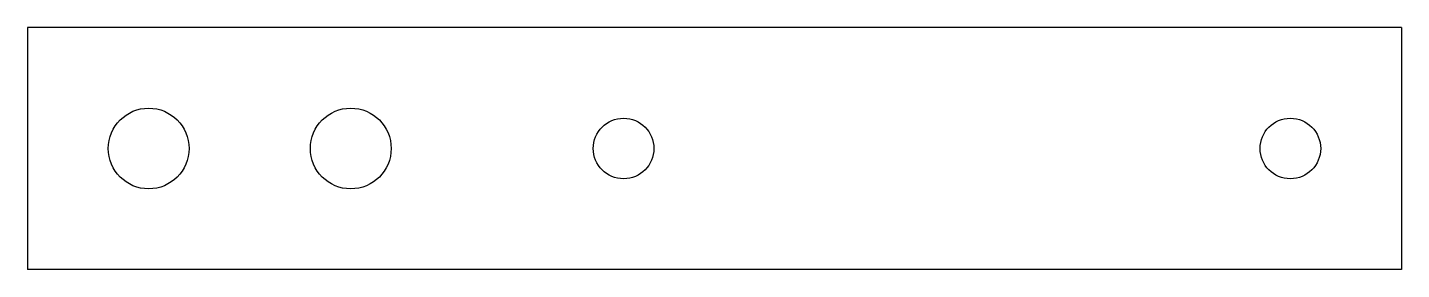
# Model space of a CAD drawing. Extents: x -34 to 34, y -6 to 6.
import ezdxf

# ---------------------------------------------------------------- set-up
doc = ezdxf.new("R2010")
doc.units = 0
doc.layers.add('VISIBLE', color=7, linetype='CONTINUOUS')

msp = doc.modelspace()

# ---------------------------------------------------------------- linework, layer by layer
at = {"layer": 'VISIBLE'}
for p, q in [((34, 6), (-34, 6)), ((-34, 6), (-34, -6)), ((34, 6), (34, -6)), ((34, -6), (-34, -6))]:
    msp.add_line(p, q, dxfattribs=at)
for centre, radius in [((-28, 0), 2), ((-18, 0), 2), ((-4.5, 0), 1.5), ((28.5, 0), 1.5)]:
    msp.add_circle(centre, radius, dxfattribs=at)

doc.saveas('drawing.dxf')
